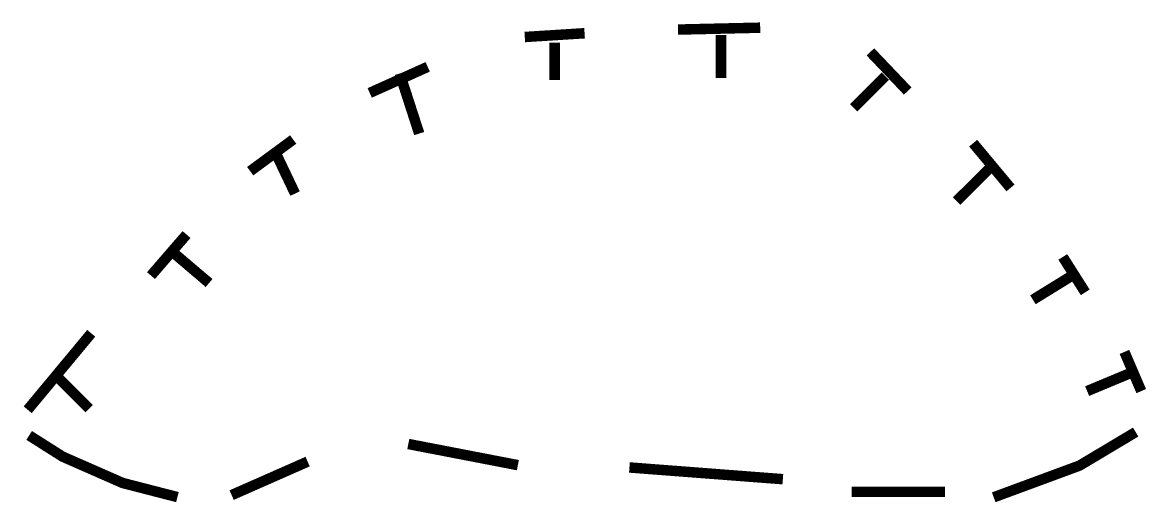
# Model space of a CAD drawing. Extents: x 0.1 to 10.8, y 0 to 4.6.
import ezdxf

# ---------------------------------------------------------------- set-up
doc = ezdxf.new("R2010")
doc.units = 0
doc.header["$MEASUREMENT"] = 0
doc.layers.get('0').update_dxf_attribs({"linetype": 'CONTINUOUS'})

msp = doc.modelspace()

# ---------------------------------------------------------------- linework, layer by layer
at = {"const_width": 0.1}
for points in [[(6.353, 4.545), (7.137, 4.563)], [(4.892, 4.474), (5.462, 4.51)], [(6.763, 4.492), (6.763, 4.083)], [(5.177, 4.421), (5.177, 4.065)], [(8.188, 4.332), (8.544, 3.958)], [(3.413, 3.94), (3.966, 4.189)], [(3.699, 4.126), (3.885, 3.552)], [(8.331, 4.1), (8.028, 3.798)], [(2.273, 3.193), (2.683, 3.495)], [(9.168, 3.46), (9.524, 3.033)], [(2.523, 3.353), (2.701, 2.979)], [(9.332, 3.228), (9.01, 2.907)], [(1.327, 2.196), (1.666, 2.588)], [(1.525, 2.428), (1.881, 2.125)], [(10.023, 2.374), (10.237, 2.036)], [(10.112, 2.196), (9.738, 1.965)], [(0.151, 0.915), (0.757, 1.645)], [(10.611, 1.467), (10.771, 1.093)], [(10.682, 1.271), (10.255, 1.093)], [(0.433, 1.23), (0.737, 0.926)], [(10.718, 0.702), (10.183, 0.382), (9.364, 0.079)], [(1.579, 0.081), (1.056, 0.216), (0.483, 0.468), (0.165, 0.67)], [(4.826, 0.386), (3.781, 0.588)], [(2.821, 0.42), (2.096, 0.1)], [(7.353, 0.252), (5.89, 0.364)], [(8.01, 0.132), (8.901, 0.132)]]:
    msp.add_lwpolyline(points, dxfattribs=at)
msp.add_lwpolyline([(0.563, 1.467), (0.563, 1.467)], close=True, dxfattribs=at)

doc.saveas('drawing.dxf')
